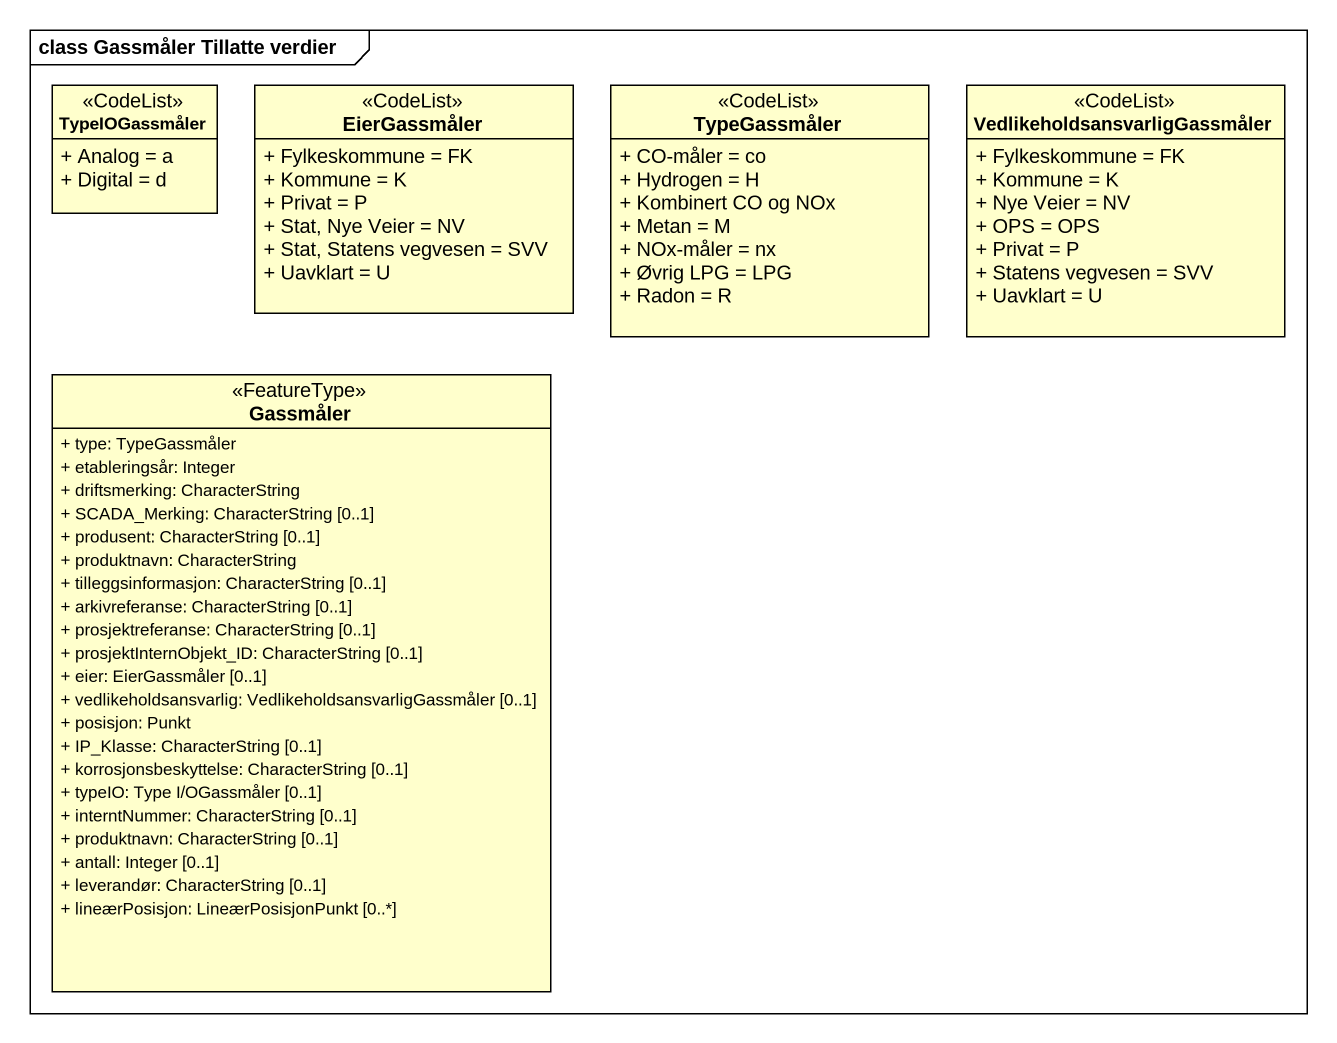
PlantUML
@startuml
mainframe class Gassmåler Tillatte verdier
hide circle
hide empty members
skinparam classAttributeIconSize 0
class TypeIOGassmåler <<CodeList>> {
  + Analog = a
  + Digital = d
}
class EierGassmåler <<CodeList>> {
  + Fylkeskommune = FK
  + Kommune = K
  + Privat = P
  + Stat, Nye Veier = NV
  + Stat, Statens vegvesen = SVV
  + Uavklart = U
}
class TypeGassmåler <<CodeList>> {
  + CO-måler = co
  + Hydrogen = H
  + Kombinert CO og NOx
  + Metan = M
  + NOx-måler = nx
  + Øvrig LPG = LPG
  + Radon = R
}
class "VedlikeholdsansvarligGassmåler" as VedlikeholdsansvarligGassmål <<CodeList>> {
  + Fylkeskommune = FK
  + Kommune = K
  + Nye Veier = NV
  + OPS = OPS
  + Privat = P
  + Statens vegvesen = SVV
  + Uavklart = U
}
class Gassmåler <<FeatureType>> {
  + type: TypeGassmåler
  + etableringsår: Integer
  + driftsmerking: CharacterString
  + SCADA_Merking: CharacterString [0..1]
  + produsent: CharacterString [0..1]
  + produktnavn: CharacterString
  + tilleggsinformasjon: CharacterString [0..1]
  + arkivreferanse: CharacterString [0..1]
  + prosjektreferanse: CharacterString [0..1]
  + prosjektInternObjekt_ID: CharacterString [0..1]
  + eier: EierGassmåler [0..1]
  + vedlikeholdsansvarlig: VedlikeholdsansvarligGassmåler [0..1]
  + posisjon: Punkt
  + IP_Klasse: CharacterString [0..1]
  + korrosjonsbeskyttelse: CharacterString [0..1]
  + typeIO: Type I/OGassmåler [0..1]
  + interntNummer: CharacterString [0..1]
  + produktnavn: CharacterString [0..1]
  + antall: Integer [0..1]
  + leverandør: CharacterString [0..1]
  + lineærPosisjon: LineærPosisjonPunkt [0..*]
}
@enduml
